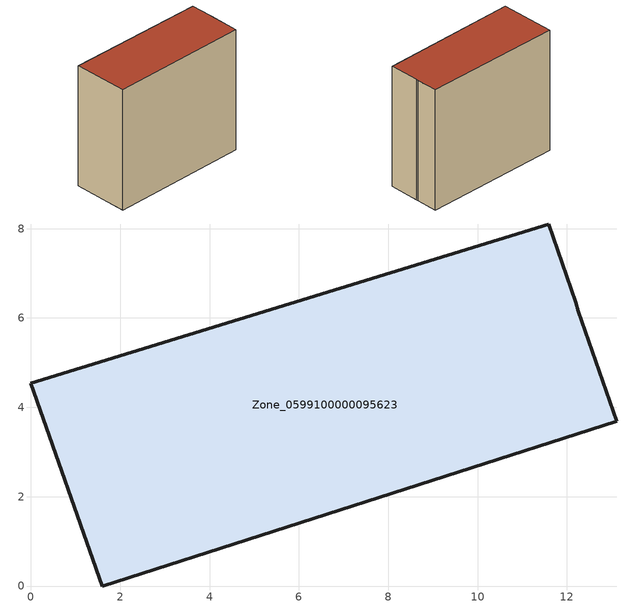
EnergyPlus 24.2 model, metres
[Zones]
Zone_0599100000095623
 floor ground (C_G): 12.25,6.15 13.11,3.69 1.6,0 0,4.53 11.6,8.1 12.2,6.36 z2.31
 wall outside (C_F): 1.6,0 13.11,3.69 12.25,6.15 12.2,6.36 11.6,8.1 0,4.53 1.6,0 z2.31:13.37
 roof outside (C_R): 13.11,3.69 12.25,6.15 12.2,6.36 11.6,8.1 0,4.53 1.6,0 z13.37
[BUILDING]
Pand.0599100000095623: North Axis=0; Terrain=City; Loads Convergence Tolerance Value=0.04; Temperature Convergence Tolerance Value=0.4; Solar Distribution=FullExterior; Maximum Number of Warmup Days=25; Minimum Number of Warmup Days=1
[Site:Location]
Rotterdam.The.Hague.AP_ZH_NLD Design_Conditions: Latitude=51.96; Longitude=4.45; Time Zone=1; Elevation=-4.5
[SITE:GROUNDTEMPERATURE:BUILDINGSURFACE]
18, 18, 18, 18, 18, 18, 18, 18, 18, 18, 18, 18
[MATERIAL] Thermal Absorptance=0.9; Solar Absorptance=0.7; Visible Absorptance=0.7
Name | Roughness | Thickness | Conductivity | Density | Specific Heat
G.TI.1946 | MediumSmooth | 0.15 | 1 | 540 | 1210
F.TI.1946 | Rough | 0.3 | 0.857143 | 1920 | 840
R.TI.1946 | MediumRough | 0.2 | 0.1 | 1500 | 1000
[CONSTRUCTION]
C_G: G.TI.1946
C_F: F.TI.1946
C_R: R.TI.1946
[ZONE]
Zone_0599100000095623: Type=1; Multiplier=1; Ceiling Height=Autocalculate; Volume=Autocalculate; Floor Area=autocalculate; Part of Total Floor Area=Yes
[ZONEINFILTRATION:DESIGNFLOWRATE]
Infil_Zone_0599100000095623: Zone or ZoneList or Space or SpaceList=Zone_0599100000095623; Schedule=AlwaysOn; Design Flow Rate Calculation Method=Flow/Area; Flow Rate per Floor Area=0.003; Constant Term Coefficient=1; Temperature Term Coefficient=0; Velocity Term Coefficient=0; Velocity Squared Term Coefficient=0
[HVACTEMPLATE:ZONE:IDEALLOADSAIRSYSTEM]
Zone_0599100000095623: Maximum Heating Supply Air Temperature=50; Minimum Cooling Supply Air Temperature=13; Maximum Heating Supply Air Humidity Ratio=0.0156; Minimum Cooling Supply Air Humidity Ratio=0.0077; Heating Limit=NoLimit; Cooling Limit=NoLimit; Dehumidification Control Type=ConstantSensibleHeatRatio; Cooling Sensible Heat Ratio=0.7; Dehumidification Setpoint=60; Humidification Control Type=None; Humidification Setpoint=30; Outdoor Air Method=None; Outdoor Air Flow Rate per Person=0.00944; Outdoor Air Flow Rate per Zone Floor Area=0; Outdoor Air Flow Rate per Zone=0; Demand Controlled Ventilation Type=None; Outdoor Air Economizer Type=NoEconomizer; Heat Recovery Type=None; Sensible Heat Recovery Effectiveness=0.7; Latent Heat Recovery Effectiveness=0.65
[ZONECONTROL:THERMOSTAT]
ThermostatControl_Zone_0599100000095623: Zone or ZoneList=Zone_0599100000095623; Control Type Schedule=DualSetpointControlType; Control 1=Thermostat_Zone_0599100000095623; Temperature Difference Between Cutout And Setpoint=0
[THERMOSTATSETPOINT:DUALSETPOINT]
Thermostat_Zone_0599100000095623: Heating Setpoint Temperature Schedule=HeatingSetpoint_Zone_0599100000095623; Cooling Setpoint Temperature Schedule=CoolingSetpoint_Zone_0599100000095623
[SCHEDULE:COMPACT]
HeatingSetpoint_Zone_0599100000095623: Through: 12/31, For: AllDays, Until: 24:00, 21
CoolingSetpoint_Zone_0599100000095623: Through: 12/31, For: AllDays, Until: 24:00, 24
DualSetpointControlType: Through: 12/31, For: AllDays, Until: 24:00, 4
AlwaysOn: Through: 12/31, For: AllDays, Until: 24:00, 1
